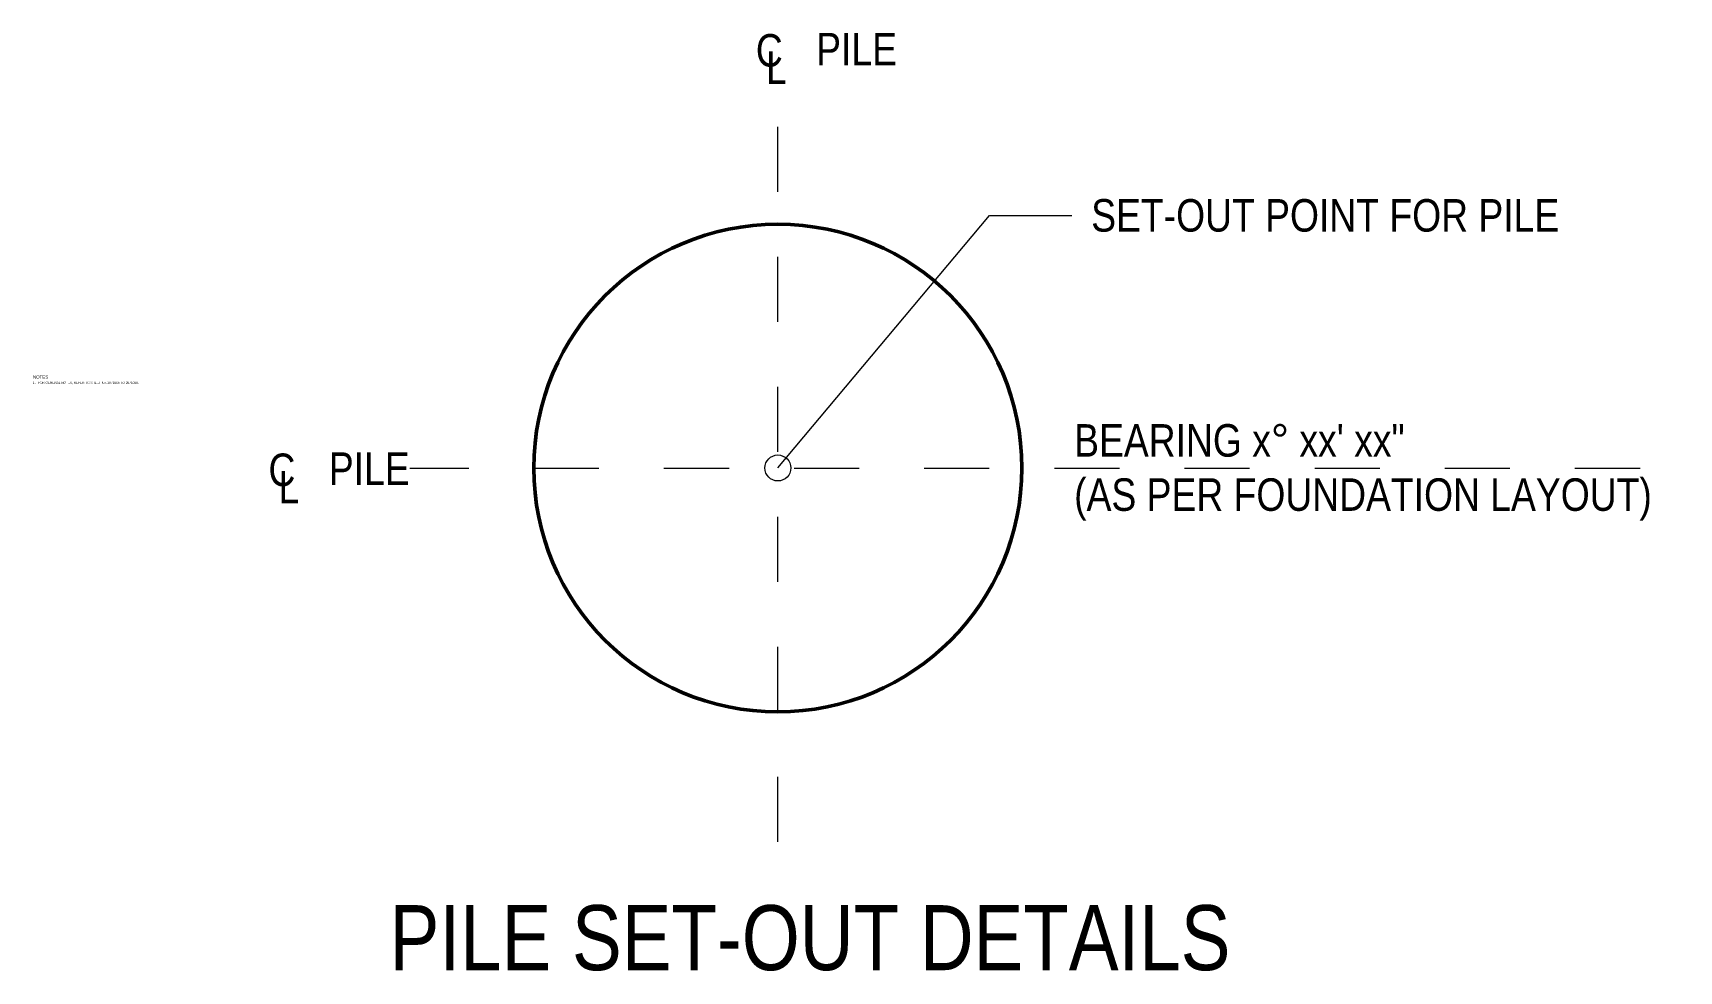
# Model space of a CAD drawing. Header units: metres. Extents: x 565 to 597, y 2 to 1696.
# Drawn here: x 594.871 to 597.401, y 1.811 to 3.254 of the extents above.
import ezdxf

# ---------------------------------------------------------------- set-up
doc = ezdxf.new("R2010")
doc.units = ezdxf.units.M
doc.linetypes.add('JacobsCenter', pattern=[0.015, 0.009, -0.0015, 0.003, -0.0015])
for name, color, linetype, lineweight in [('D-BDGE', 7, 'Continuous', 13), ('D-ENHA-GEN-LINE', 7, 'Continuous', 9), ('D-ENHA-TEXT', 7, 'Continuous', 9)]:
    doc.layers.add(name, color=color, linetype=linetype, lineweight=lineweight)
doc.styles.add('Arial Narrow_4', font='ARIALN.TTF', dxfattribs={"height": 0.0035})
doc.styles.add('Arial Narrow_5', font='ARIALN.TTF', dxfattribs={"height": 0.005})
doc.styles.add('Arial Narrow_6', font='ARIALN.TTF', dxfattribs={"height": 0.05})
doc.styles.add('Arial Narrow_7', font='ARIALN.TTF', dxfattribs={"height": 0.1})

# ---------------------------------------------------------------- blocks, each defined once
blk = doc.blocks.new('CS_Annot_Centreline Symbol1 - CS_Annot_Centreline Symbol-5309845-01 - FOUNDATION_PILE SETOUT')
at = {"layer": 'D-ENHA-GEN-LINE', "char_height": 0.05, "attachment_point": 1, "style": 'Arial Narrow_6'}
for s, insert, width in [('C  ', (0.7118, 3.2522), 0.088186), ('L', (0.7274, 3.2255), 0.038481)]:
    blk.add_mtext(s, dxfattribs=dict(at, insert=insert, width=width))

msp = doc.modelspace()

# ---------------------------------------------------------------- linework, layer by layer
at = {"layer": 'D-BDGE', "linetype": 'JacobsCenter', "lineweight": 18}
for p, q in [((596.0159, 2.0098), (596.0159, 3.1498)), ((595.4409, 2.5848), (597.4009, 2.5848))]:
    msp.add_line(p, q, dxfattribs=at)
at = {"layer": 'D-BDGE', "lineweight": 50}
msp.add_circle((596.0159, 2.5848), 0.375, dxfattribs=at)
at = {"layer": 'D-ENHA-TEXT'}
for p, q in [((596.016, 2.5849), (596.3412, 2.9734)), ((596.3412, 2.9734), (596.4675, 2.9734))]:
    msp.add_line(p, q, dxfattribs=at)
msp.add_circle((596.016, 2.5849), 0.02, dxfattribs=at)

# ---------------------------------------------------------------- block references
at = {"layer": 'D-ENHA-GEN-LINE'}
for p in [(595.2703, 0), (594.5213, -0.6451)]:
    msp.add_blockref('CS_Annot_Centreline Symbol1 - CS_Annot_Centreline Symbol-5309845-01 - FOUNDATION_PILE SETOUT', p, dxfattribs=at)

# ---------------------------------------------------------------- texts
at = {"layer": 'D-ENHA-GEN-LINE', "insert": (596.0748, 3.254), "char_height": 0.05, "attachment_point": 1, "style": 'Arial Narrow_6', "bg_fill": 3, "box_fill_scale": 1, "bg_fill_color": 256, "bg_fill_true_color": 13158600, "bg_fill_transparency": 0}
msp.add_mtext('PILE', dxfattribs=at)
at = {"layer": 'D-ENHA-TEXT', "attachment_point": 1, "bg_fill": 3, "box_fill_scale": 1, "bg_fill_color": 256, "bg_fill_true_color": 13158600, "bg_fill_transparency": 0}
for s, insert, char_height, style in [('SET-OUT POINT FOR PILE', (596.4975, 2.9984), 0.05, 'Arial Narrow_6'), ('1.', (594.8711, 2.7178), 0.0035, 'Arial Narrow_4'), ('PILE SET-OUT DETAILS', (595.4194, 1.9126), 0.1, 'Arial Narrow_7')]:
    msp.add_mtext(s, dxfattribs=dict(at, insert=insert, char_height=char_height, style=style))
at = {"layer": 'D-ENHA-TEXT', "char_height": 0.05, "attachment_point": 1, "style": 'Arial Narrow_6', "bg_fill": 3, "box_fill_scale": 1, "bg_fill_color": 256, "bg_fill_transparency": 0}
for s, insert in [('BEARING x° xx\' xx"', (596.4713, 2.6523)), ('(AS PER FOUNDATION LAYOUT)', (596.4713, 2.569))]:
    msp.add_mtext(s, dxfattribs=dict(at, insert=insert))

# ---------------------------------------------------------------- next in the draw order: texts
at = {"layer": 'D-ENHA-GEN-LINE', "insert": (595.3259, 2.6089), "char_height": 0.05, "attachment_point": 1, "style": 'Arial Narrow_6', "bg_fill": 3, "box_fill_scale": 1, "bg_fill_color": 256, "bg_fill_true_color": 13158600, "bg_fill_transparency": 0}
msp.add_mtext('PILE', dxfattribs=at)
at = {"layer": 'D-ENHA-TEXT', "insert": (594.8791, 2.7178), "char_height": 0.0035, "attachment_point": 1, "style": 'Arial Narrow_4', "bg_fill": 3, "box_fill_scale": 1, "bg_fill_color": 256, "bg_fill_true_color": 13158600, "bg_fill_transparency": 0}
msp.add_mtext('FOR GENERAL NOTES, REFER TO SHEET No. 2871005 TO 2871008.', dxfattribs=at)

# ---------------------------------------------------------------- next in the draw order: texts
at = {"layer": 'D-ENHA-TEXT', "insert": (594.8711, 2.7272), "char_height": 0.005, "attachment_point": 1, "style": 'Arial Narrow_5', "bg_fill": 3, "box_fill_scale": 1, "bg_fill_color": 256, "bg_fill_true_color": 13158600, "bg_fill_transparency": 0}
msp.add_mtext('NOTES', dxfattribs=at)

doc.saveas('drawing.dxf')
